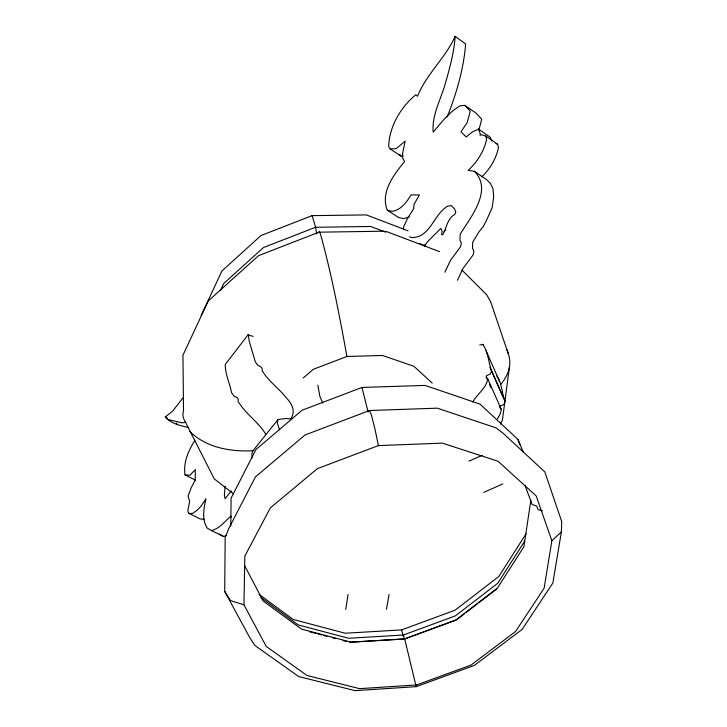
<?xml version="1.0" encoding="UTF-8"?>
<svg xmlns="http://www.w3.org/2000/svg" width="727" height="727" viewBox="0 0 727 727"><rect width="100%" height="100%" fill="white"/><g stroke="black" fill="none" stroke-linecap="round" stroke-linejoin="round"><path stroke-width="1.09" d="M224.707 591.424L225.17 537.635L228.805 528.438L255.431 476.921L305.04 434.973L369.525 410.519L437.263 408.174L496.114 427.885L503.066 433.21L544.814 471.923L561.707 521.523L561.389 531.891L552.874 582.981L522.113 629.437L474.367 665.396L416.235 686.651L355.085 690.65L298.679 676.546L254.795 645.412L249.552 637.252L224.707 591.424L230.541 600.629L243.945 604.791L266.236 646.43L306.967 675.465L359.547 688.66L416.68 684.934L471.014 665.069L515.57 631.49L544.132 588.198L551.866 540.743L536.208 495.968L498.022 461.245L442.398 443.134L378.403 445.596L317.417 468.615L270.326 507.9L244.826 556.091L243.945 604.791M447.196 116.929C456.411 93.601 463.662 69.001 465.662 43.993L455.129 36.35C454.057 53.271 449.204 69.992 444.524 86.259C439.853 101.335 431.793 115.938 433.174 132.232C441.262 122.572 449.004 112.149 460.209 105.797L464.935 105.37L476.24 113.294L481.71 119.237L478.957 129.76M230.777 526.112L231.095 498.122L255.922 449.586L302.059 410.246L361.991 387.446L425.059 385.419L480.056 404.13L518.015 439.508L523.286 452.149M509.418 367.099L502.402 420.233L500.358 424.086M530.846 500.276L523.903 546.731L497.413 588.088L455.72 620.104L404.448 638.997L349.542 642.295M348.079 594.486L345.734 609.508M389.099 594.35L386.464 609.29M265.582 433.937C258.076 421.642 245.281 413.718 238.047 401.268L238.302 399.405L237.256 397.687L233.83 395.842L231.522 392.625C229.805 383.193 225.179 374.323 225.252 364.481L248.307 334.475L249.216 341.217L255.377 361.964L257.758 365.163L261.193 367.062L262.274 368.771L262.083 370.561C268.381 381.175 278.859 388.254 286.356 397.923C291.691 403.303 295.725 410.873 291.263 418.17L289.6 418.988L286.075 418.461L278.014 419.534L277.296 422.869L279.531 429.802M487.145 379.24L486.236 377.213L486.636 375.595L490.371 373.951L491.616 370.943C488.271 362.228 488.462 352.177 482.683 344.207L483.201 344.553L479.756 344.934M416.235 686.651L416.68 684.934M225.097 486.172L224.379 495.341L225.097 498.74L231.304 490.916M486.236 377.213L487.79 379.003L501.403 409.528L500.121 414.108L497.432 418.897M487.79 379.003C486.118 388.591 477.076 393.934 472.686 402.122M491.616 370.943L505.092 401.422L503.902 404.448L500.212 406.066L499.84 407.693L501.403 409.528M457.483 280.249L463.135 268.263L473.077 254.995L473.94 251.197L472.468 248.298L472.695 242.2L479.011 231.777L483.137 226.751L486.499 220.317L492.161 207.622L493.678 197.008L493.006 188.82L490.316 183.249L486.336 179.415L474.304 171.254L468.161 170.418C477.112 162.103 484.118 151.289 486.599 139.23L485.8 136.049L481.41 134.668L480.065 135.331L480.247 133.732L478.539 129.097L472.268 131.987L466.225 136.967L460.973 131.823L467.161 122.645L470.287 111.24L464.935 105.37M444.842 272.271L450.531 260.248L460.491 246.88L461.381 243.072L459.955 240.201L460.227 234.112C470.987 216.646 493.024 190.083 474.304 171.254M201.097 315.636L221.871 271.035L260.975 235.539L312.119 215.637L366.381 214.919L408.074 230.822M220.381 290.646L223.743 283.466L263.547 247.489L315.573 227.278L370.734 226.479L385.555 232.095M455.129 36.35C445.406 58.078 426.458 73.963 417.534 96.228L415.771 94.755C400.568 107.369 389.29 126.516 388.654 146.554L390.199 148.962L400.986 156.132L403.049 156.023M194.963 440.135C188.566 450.586 183.095 462.308 185.031 474.904L195.345 480.065M526.039 533.827L498.804 576.511L455.084 610.189L401.586 629.909L345.198 633.235L293.19 619.449L259.085 594.341M524.721 541.079L497.741 583.272L455.32 615.896L403.385 635.016L348.669 638.279L298.27 624.975L261.02 597.585M424.35 246.099L427.449 241.791L440.798 228.432L442.107 231.168L441.652 234.648L442.752 234.748C446.587 227.896 447.269 218.718 454.702 214.447L455.802 212.348L454.657 209.04L451.313 205.65L447.805 206.114C433.565 214.065 430.648 237.584 411.782 237.584L409.71 236.784M444.088 231.713L445.451 229.914M182.722 398.16L172.717 411.037L165.293 416.935C170.872 423.505 180.232 425.649 188.393 427.512M278.014 419.534L252.605 451.231L251.76 454.693L252.387 457.719M481.637 176.97C489.962 169.1 496.196 158.75 498.477 147.472L497.641 144.282L485.8 136.049M551.866 540.743L561.389 531.891M303.195 378.013L313.301 369.316L346.915 356.475L382.429 355.458L413.936 366.308L432.247 383.147M464.553 613.688L456.574 619.822L404.448 638.997L403.385 635.016M466.334 612.325L476.985 604.146M478.757 602.783L496.505 589.161M502.875 483.882L483.764 492.397M185.031 474.904L189.983 475.176L195.336 469.533L195.181 480.274L191.31 487.535L188.093 496.059L189.647 501.321L187.848 510.572L188.629 513.28L192.364 513.562L197.535 509.891L201.524 505.529L205.886 498.813C203.878 508.291 201.543 519.487 207.268 528.138L211.484 530.619C219.917 528.411 224.67 521.304 231.022 516.115L231.45 516.97M211.484 530.619L223.698 536.544L226.524 535.299M468.906 461.145L482.21 455.347M439.508 251.642L386.991 231.74L382.956 231.222L318.989 232.177L258.603 255.622L208.249 300.933L182.95 355.239L183.522 410.7A39.621 21.247 -13 0 0 183.758 418.888L214.274 478.875L233.676 493.933M409.346 216.882L403.667 218.663L398.632 217.5L387.3 210.239C380.166 192.546 393.852 174.462 404.648 161.476L402.64 158.186L402.631 153.252L405.148 141.083L396.315 148.581L390.199 148.962M185.776 422.223L181.941 422.85L167.137 419.325M425.677 244.89L423.687 245.163L419.488 243.518M253.796 450.676C231.304 452.049 206.541 447.914 189.883 431.565M204.123 519.296L200.343 518.987L188.629 513.28M387.3 210.239L392.253 211.339C401.249 209.912 406.611 201.97 411.137 194.863L419.406 194.963L414.026 204.387L413.618 208.822L407.42 218.627L403.303 227.769L403.83 229.75M248.116 334.811L253.15 336.41M542.451 510.745L538.253 509.745L536.608 505.992L532.064 504.483L525.039 485.336M309.72 631.827L316.181 633.526M318.335 634.089L321.561 634.944M323.715 635.507L326.941 636.352M332.321 637.77L335.547 638.615M343.08 640.596L346.316 641.45M495.987 143.537L497.641 144.282M165.293 416.935L167.174 417.907M219.39 534.027L223.698 536.544M478.539 129.097L490.234 137.23L491.652 140.965M461.836 269.999L486.69 294.762L490.616 301.66L508.218 353.586A87.476 46.919 -7.6 0 1 500.767 384.338M176.279 423.096L177.542 424.704M399.923 154.506L400.986 156.132M322.779 403.022L319.916 396.515L317.844 385.128M244.808 565.96L263.129 600.965L301.432 629.091L350.923 642.114L404.675 638.888L415.917 685.643M496.877 376.113C502.166 383.711 501.675 393.271 505.092 401.422M489.416 384.319L490.77 387.373M489.925 367.217L503.366 397.624M486.09 350.832L499.358 380.948M369.525 410.519L371.488 415.271L374.841 428.494L378.403 445.596M518.015 439.508L519.86 444.788M312.119 215.637L315.573 227.278L316.736 234.03M361.991 387.446L368.098 412.027M401.586 629.909L403.249 636.18M346.915 356.475C339.809 317.136 332.221 277.823 321.879 239.183A41.439 2.017 78.9 0 0 318.989 232.177M506.873 349.751A39.285 20.892 -6.4 0 1 508.218 353.586"/></g></svg>
